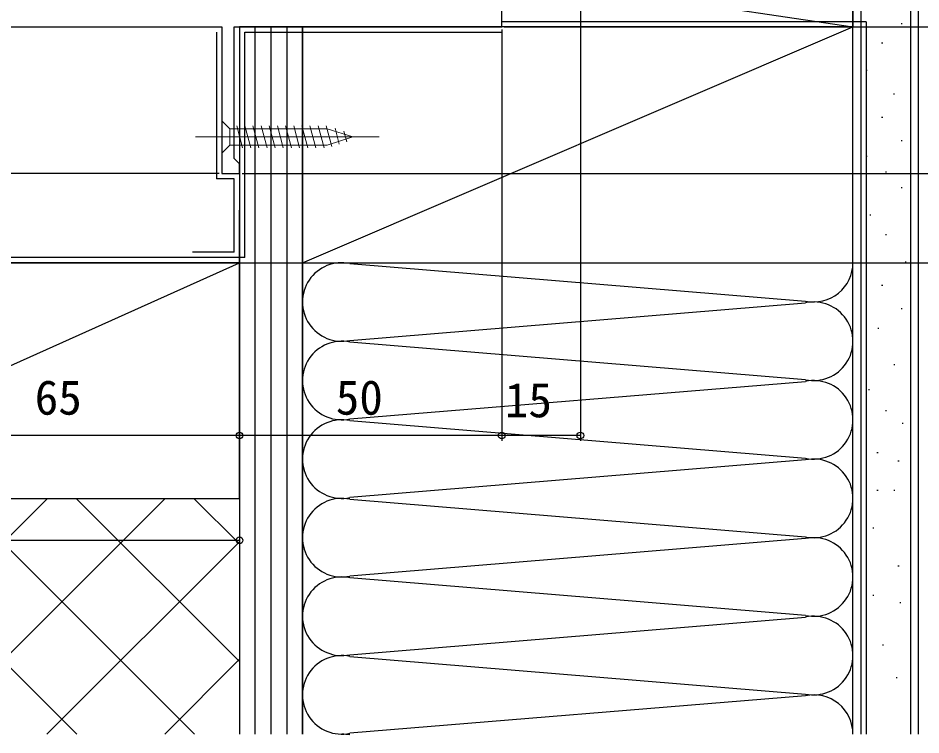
# Model space of a CAD drawing. Units: millimetres, scale not verified. Extents: x -525 to 525, y -783 to 779.
# Drawn here: x 186.4 to 358.7, y 277.9 to 414.8 of the extents above; entities that cross this region are included whole.
import ezdxf
from ezdxf.enums import TextEntityAlignment as Align

# ---------------------------------------------------------------- set-up
doc = ezdxf.new("R2010")
doc.units = ezdxf.units.MM
doc.header["$LTSCALE"] = 4
for name, color, linetype in [('0-2_YKK_11', 7, 'Continuous'), ('0-7_YKK_D', 6, 'Continuous'), ('0-9_YSS_K', 3, 'Continuous'), ('0-A_YSS_KE', 3, 'Continuous')]:
    doc.layers.add(name, color=color, linetype=linetype)
doc.layers.add('0-5_YKK_13', color=4, linetype='Continuous', lineweight=18)
doc.styles.add('ＭＳ ゴシック', font='')
doc.styles.get('ＭＳ ゴシック').set_extended_font_data('MS Gothic')

msp = doc.modelspace()

# ---------------------------------------------------------------- linework, layer by layer
at = {"layer": '0-2_YKK_11'}
msp.add_lwpolyline([(164.697, 413.095), (225.297, 413.095), (225.297, 385.095), (228.697, 385.095), (228.697, 386.995), (228.197, 387.495), (227.697, 387.995), (227.697, 413.095), (278.697, 413.095), (278.697, 417.337), (278.577, 417.52), (278.577, 418.07), (278.697, 418.253), (278.697, 420.895)], dxfattribs=at)
at = {"layer": '0-5_YKK_13'}
for p, q in [((225.297, 395.195), (225.297, 388.995)), ((225.297, 395.195), (226.847, 393.645)), ((245.381, 393.645), (226.847, 393.645)), ((226.847, 393.645), (226.847, 390.545)), ((229.273, 389.995), (228.148, 394.195)), ((230.826, 389.995), (229.701, 394.195)), ((232.379, 389.995), (231.254, 394.195)), ((233.932, 389.995), (232.807, 394.195)), ((235.485, 389.995), (234.36, 394.195)), ((237.038, 389.995), (235.913, 394.195)), ((238.591, 389.995), (237.465, 394.195)), ((240.144, 389.995), (239.018, 394.195)), ((241.697, 389.995), (240.571, 394.195)), ((243.25, 389.995), (242.124, 394.195)), ((244.803, 389.995), (243.677, 394.195)), ((246.286, 390.254), (245.23, 394.195)), ((250.297, 392.095), (245.381, 393.645)), ((247.718, 390.705), (246.905, 393.741)), ((249.15, 391.157), (248.601, 393.207)), ((220.297, 392.095), (255.297, 392.095)), ((250.297, 392.095), (245.381, 390.545)), ((225.297, 388.995), (226.847, 390.545)), ((226.847, 390.545), (245.381, 390.545))]:
    msp.add_line(p, q, dxfattribs=at)
at = {"layer": '0-7_YKK_D'}
for p, q in [((293.697, 440.095), (293.697, 334.095)), ((278.697, 412.595), (278.697, 334.095)), ((278.697, 412.595), (278.697, 334.095)), ((279.197, 413.095), (422.697, 413.095)), ((279.197, 413.095), (442.697, 413.095)), ((279.197, 413.095), (442.697, 413.095)), ((279.197, 413.095), (402.697, 413.095)), ((224.797, 385.095), (142.697, 385.095)), ((229.196, 385.095), (442.697, 385.095)), ((228.697, 383.095), (228.697, 334.095)), ((228.697, 383.095), (228.697, 334.095)), ((184.397, 368.095), (402.697, 368.095)), ((228.697, 335.095), (163.697, 335.095)), ((278.697, 335.095), (228.697, 335.095)), ((293.697, 335.095), (278.697, 335.095)), ((228.697, 332.095), (228.697, 314.095)), ((128.697, 315.095), (228.697, 315.095))]:
    msp.add_line(p, q, dxfattribs=at)
for centre in [(228.697, 335.095), (228.697, 335.095), (278.697, 335.095), (278.697, 335.095), (293.697, 335.095), (228.697, 315.095)]:
    msp.add_circle(centre, 0.637, dxfattribs=at)
at = {"layer": '0-9_YSS_K'}
for p, q in [((278.697, 423.095), (345.697, 413.095)), ((347.197, 423.095), (347.197, 278.095)), ((356.697, 423.095), (356.697, 278.095)), ((354.896, 413.781), (355.096, 413.781)), ((228.697, 413.095), (228.697, 278.095)), ((240.697, 413.095), (228.697, 413.095)), ((231.697, 278.095), (231.697, 413.095)), ((234.697, 278.095), (234.697, 413.095)), ((237.697, 413.095), (237.697, 278.095)), ((240.697, 278.095), (240.697, 413.095)), ((240.697, 368.095), (345.697, 413.095)), ((351.166, 410.051), (351.366, 410.051)), ((348.182, 404.829), (348.382, 404.829)), ((353.404, 400.353), (353.604, 400.353)), ((351.166, 395.877), (351.366, 395.877)), ((354.896, 391.401), (355.096, 391.401)), ((348.182, 388.417), (348.382, 388.417)), ((351.912, 385.433), (352.112, 385.433)), ((354.896, 382.449), (355.096, 382.449)), ((348.928, 377.227), (349.128, 377.227)), ((351.912, 373.498), (352.112, 373.498)), ((128.697, 323.095), (228.697, 368.095)), ((240.697, 368.095), (240.697, 278.095)), ((249.729, 367.937), (336.665, 360.753)), ((345.697, 304.372), (345.697, 368.095)), ((355.642, 368.276), (355.842, 368.276)), ((351.166, 363.8), (351.366, 363.8)), ((249.729, 353.253), (336.665, 360.437)), ((354.896, 359.324), (355.096, 359.324)), ((350.42, 355.594), (350.62, 355.594)), ((336.665, 345.753), (249.729, 352.937)), ((353.48, 348.663), (353.68, 348.663)), ((249.729, 338.253), (336.665, 345.437)), ((348.678, 343.861), (348.878, 343.861)), ((351.879, 339.86), (352.079, 339.86)), ((249.729, 337.937), (336.665, 330.753)), ((355.081, 337.459), (355.281, 337.459)), ((350.279, 331.856), (350.479, 331.856)), ((336.665, 330.437), (249.729, 323.253)), ((354.28, 330.256), (354.48, 330.256)), ((350.279, 324.654), (350.479, 324.654)), ((353.48, 324.654), (353.68, 324.654)), ((147.062, 278.095), (192.062, 323.095)), ((197.643, 278.095), (152.643, 323.095)), ((169.513, 278.095), (214.513, 323.095)), ((220.094, 278.095), (175.094, 323.095)), ((228.697, 291.942), (197.544, 323.095)), ((228.697, 314.393), (219.995, 323.095)), ((249.729, 322.937), (336.665, 315.753)), ((349.478, 317.451), (349.678, 317.451)), ((336.665, 315.437), (249.729, 308.253)), ((191.963, 278.095), (228.697, 314.829)), ((354.28, 310.248), (354.48, 310.248)), ((336.665, 300.753), (249.729, 307.937)), ((349.478, 304.646), (349.678, 304.646)), ((354.614, 303.222), (354.814, 303.222)), ((249.729, 293.253), (336.665, 300.437)), ((351.337, 295.112), (351.537, 295.112)), ((249.729, 292.937), (336.665, 285.753)), ((214.414, 278.095), (228.697, 292.378)), ((353.932, 288.885), (354.132, 288.885)), ((336.665, 285.437), (249.729, 278.253))]:
    msp.add_line(p, q, dxfattribs=at)
msp.add_lwpolyline([(278.697, 423.095), (345.697, 423.095), (345.697, 413.095), (278.697, 413.095)], close=True, dxfattribs=at)
for centre, start, end in [((248.197, 360.595), 78.21647, 281.78351), ((338.197, 368.095), 258.21646, 0), ((338.197, 353.095), 258.21646, 101.78354), ((248.197, 345.595), 78.21647, 281.78351), ((338.197, 338.095), 258.21646, 101.78354), ((248.197, 330.595), 78.21647, 281.78351), ((338.197, 323.095), 258.21646, 101.78354), ((248.197, 315.595), 78.21647, 281.78352), ((338.197, 308.095), 258.21646, 101.78354), ((248.197, 300.595), 78.21647, 281.78351), ((338.197, 293.095), 258.21646, 101.78354), ((248.197, 285.595), 78.21647, 281.78351), ((338.197, 278.095), 359.99997, 101.78354), ((248.197, 270.595), 78.21647, 90.06416)]:
    msp.add_arc(centre, 7.5, start, end, dxfattribs=at)
at = {"layer": '0-A_YSS_KE'}
for p, q in [((345.697, 278.095), (345.697, 423.095)), ((358.197, 278.095), (358.197, 423.095)), ((348.197, 414.095), (278.697, 414.095)), ((348.197, 414.095), (348.197, 278.095)), ((224.297, 412.095), (224.297, 384.095)), ((240.697, 413.095), (240.697, 368.095)), ((227.697, 384.095), (224.297, 384.095)), ((227.697, 370.095), (227.697, 384.095)), ((228.697, 333.095), (228.697, 378.095)), ((229.697, 369.095), (184.697, 369.095)), ((227.697, 370.095), (219.697, 370.095)), ((240.697, 368.095), (345.697, 368.095)), ((228.697, 333.095), (228.697, 278.095))]:
    msp.add_line(p, q, dxfattribs=at)
for points in [[(229.697, 369.095), (229.697, 412.095), (278.697, 412.095)], [(345.697, 368.095), (345.697, 413.095), (240.697, 413.095)], [(128.697, 323.095), (228.697, 323.095), (228.697, 303.095)]]:
    msp.add_lwpolyline(points, dxfattribs=at)
msp.add_lwpolyline([(228.697, 323.095), (228.697, 368.095), (128.697, 368.095), (128.697, 323.095)], close=True, dxfattribs=at)

# ---------------------------------------------------------------- texts
at = {"layer": '0-7_YKK_D', "style": 'ＭＳ ゴシック'}
for s, p in [('65', (189.626, 337.095)), ('50', (247.049, 337.095)), ('15', (279.294, 336.595))]:
    msp.add_text(s, height=6.598, dxfattribs=at).set_placement(p, align=Align.BOTTOM_LEFT)

doc.saveas('drawing.dxf')
